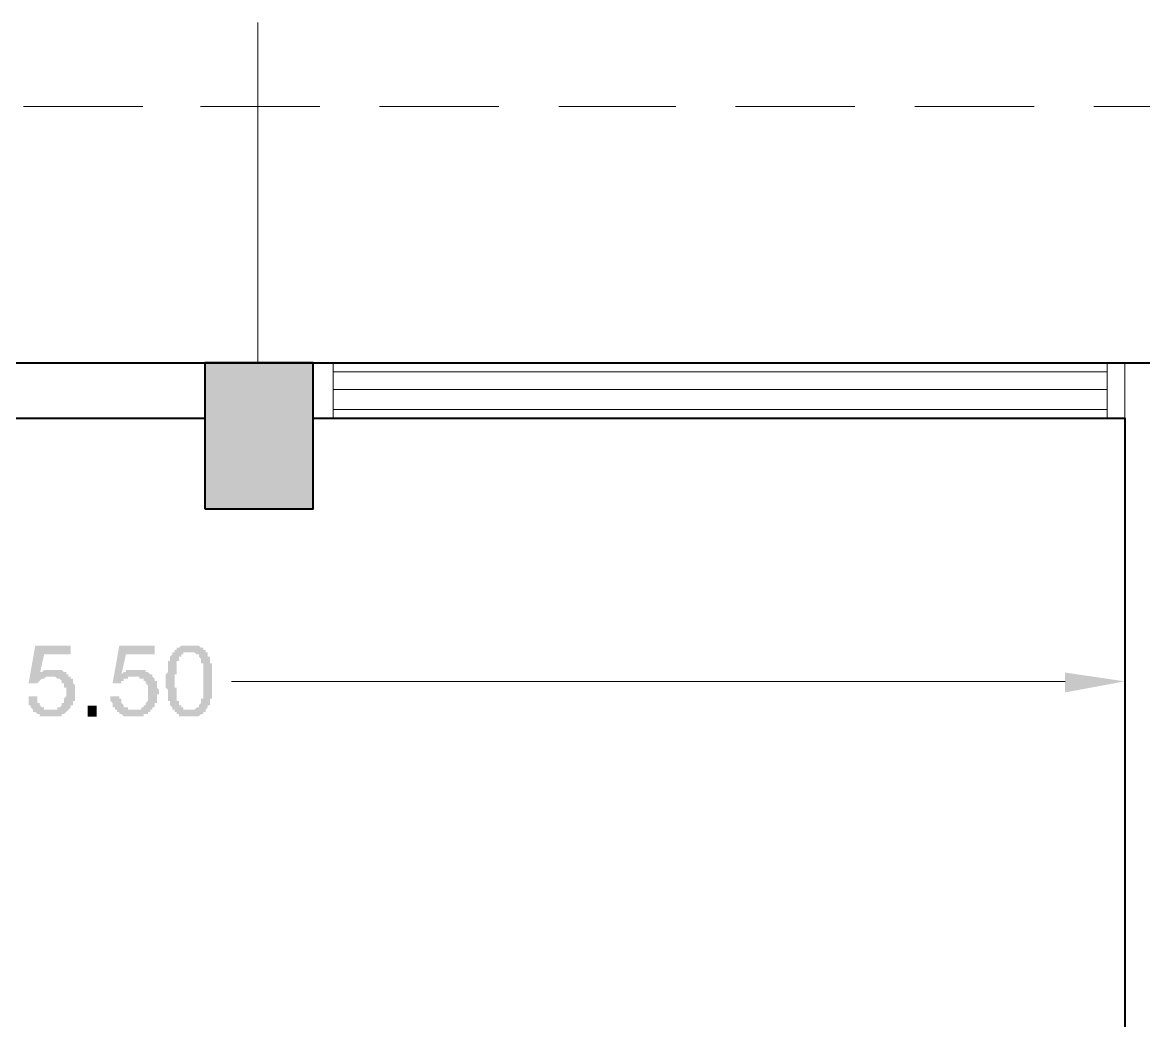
# Model space of a CAD drawing. Header units: inches. Extents: x -11 to 213, y -78 to 40.
# Drawn here: x 30.866 to 33.933, y 26.992 to 29.722 of the extents above; entities that cross this region are included whole.
import ezdxf

# ---------------------------------------------------------------- set-up
doc = ezdxf.new("R2010")
doc.units = ezdxf.units.IN
doc.header["$MEASUREMENT"] = 0
doc.layers.add('PDF_0', color=7, linetype='Continuous')

msp = doc.modelspace()

# ---------------------------------------------------------------- hatches: boundary and pattern name
at = {"layer": 'PDF_0'}
for points in [[(30.91356, 27.93897), (30.91356, 27.94502), (30.91961, 27.94502), (30.91961, 27.94502), (30.91961, 27.94502), (30.92566, 27.95107), (30.92566, 27.95107), (30.9317, 27.95107), (30.9317, 27.95107), (30.93775, 27.95107), (30.93775, 27.95107), (30.93775, 27.95107), (30.9438, 27.95107), (30.9438, 27.95107), (30.94985, 27.95107), (30.94985, 27.95107), (30.94985, 27.95107), (30.9559, 27.95107), (30.9559, 27.95107), (30.96194, 27.95107), (30.96194, 27.95107), (30.96799, 27.95107), (30.96799, 27.95107), (30.96799, 27.95107), (30.97404, 27.95107), (30.97404, 27.95107), (30.98009, 27.94502), (30.98009, 27.94502), (30.98009, 27.94502), (30.98614, 27.94502), (30.98614, 27.93897), (30.98614, 27.93897), (30.99218, 27.93897), (30.99218, 27.93897), (30.99218, 27.93293), (30.99823, 27.93293), (30.99823, 27.93293), (30.99823, 27.92688), (30.99823, 27.92688), (31.00428, 27.92688), (31.00428, 27.92083), (31.00428, 27.92083), (31.00428, 27.92083), (31.00428, 27.91478), (31.00428, 27.91478), (31.01033, 27.90874), (31.01033, 27.90874), (31.01033, 27.90269), (31.01033, 27.90269), (31.01033, 27.90269), (31.01033, 27.89664), (31.01033, 27.89664), (31.01033, 27.89059), (31.01033, 27.89059), (31.01033, 27.89059), (31.01033, 27.88454), (31.01033, 27.88454), (31.01033, 27.8785), (31.01033, 27.8785), (31.01033, 27.87245), (31.01033, 27.87245), (31.01033, 27.8664), (31.00428, 27.8664), (31.00428, 27.8664), (31.00428, 27.86035), (31.00428, 27.86035), (31.00428, 27.8543), (31.00428, 27.8543), (30.99823, 27.8543), (30.99823, 27.84826), (30.99823, 27.84826), (30.99823, 27.84826), (30.99218, 27.84221), (30.99218, 27.84221), (30.99218, 27.84221), (30.99218, 27.84221), (30.98614, 27.83616), (30.98614, 27.83616), (30.98614, 27.83616), (30.98009, 27.83011), (30.98009, 27.83011), (30.98009, 27.83011), (30.97404, 27.83011), (30.97404, 27.83011), (30.97404, 27.82406), (30.96799, 27.82406), (30.96799, 27.82406), (30.96194, 27.82406), (30.96194, 27.82406), (30.9559, 27.82406), (30.9559, 27.82406), (30.9559, 27.82406), (30.94985, 27.82406), (30.94985, 27.82406), (30.9438, 27.82406), (30.9438, 27.82406), (30.9438, 27.82406), (30.93775, 27.82406), (30.93775, 27.82406), (30.9317, 27.82406), (30.9317, 27.82406), (30.92566, 27.82406), (30.92566, 27.82406), (30.91961, 27.82406), (30.91961, 27.82406), (30.91961, 27.82406), (30.91356, 27.82406), (30.91356, 27.83011), (30.90751, 27.83011), (30.90751, 27.83011), (30.90751, 27.83011), (30.90147, 27.83616), (30.90147, 27.83616), (30.90147, 27.83616), (30.89542, 27.83616), (30.89542, 27.84221), (30.89542, 27.84221), (30.89542, 27.84221), (30.88937, 27.84826), (30.88937, 27.84826), (30.88937, 27.84826), (30.88937, 27.8543), (30.88332, 27.8543), (30.88332, 27.8543), (30.88332, 27.86035), (30.88332, 27.86035), (30.88332, 27.8664), (30.88332, 27.8664), (30.88332, 27.87245), (30.88332, 27.87245), (30.88332, 27.8785), (30.90751, 27.8785), (30.90751, 27.87245), (30.90751, 27.87245), (30.90751, 27.8664), (30.90751, 27.8664), (30.90751, 27.86035), (30.91356, 27.86035), (30.91356, 27.86035), (30.91356, 27.8543), (30.91356, 27.8543), (30.91356, 27.8543), (30.91961, 27.84826), (30.91961, 27.84826), (30.91961, 27.84826), (30.92566, 27.84826), (30.92566, 27.84826), (30.92566, 27.84221), (30.9317, 27.84221), (30.9317, 27.84221), (30.93775, 27.84221), (30.93775, 27.84221), (30.93775, 27.84221), (30.9438, 27.84221), (30.9438, 27.84221), (30.9438, 27.84221), (30.94985, 27.84221), (30.94985, 27.84221), (30.9559, 27.84221), (30.9559, 27.84221), (30.96194, 27.84221), (30.96194, 27.84221), (30.96194, 27.84826), (30.96799, 27.84826), (30.96799, 27.84826), (30.96799, 27.84826), (30.97404, 27.8543), (30.97404, 27.8543), (30.97404, 27.8543), (30.97404, 27.86035), (30.98009, 27.86035), (30.98009, 27.86035), (30.98009, 27.8664), (30.98009, 27.8664), (30.98009, 27.87245), (30.98009, 27.87245), (30.98614, 27.8785), (30.98614, 27.8785), (30.98614, 27.8785), (30.98614, 27.88454), (30.98614, 27.88454), (30.98614, 27.89059), (30.98614, 27.89059), (30.98614, 27.89664), (30.98614, 27.89664), (30.98614, 27.90269), (30.98009, 27.90269), (30.98009, 27.90269), (30.98009, 27.90874), (30.98009, 27.90874), (30.98009, 27.91478), (30.98009, 27.91478), (30.97404, 27.91478), (30.97404, 27.92083), (30.97404, 27.92083), (30.97404, 27.92083), (30.97404, 27.92083), (30.96799, 27.92688), (30.96799, 27.92688), (30.96194, 27.92688), (30.96194, 27.92688), (30.96194, 27.92688), (30.9559, 27.93293), (30.9559, 27.93293), (30.94985, 27.93293), (30.94985, 27.93293), (30.94985, 27.93293), (30.9438, 27.93293), (30.9438, 27.93293), (30.93775, 27.93293), (30.93775, 27.93293), (30.93775, 27.93293), (30.9317, 27.93293), (30.9317, 27.93293), (30.92566, 27.92688), (30.92566, 27.92688), (30.92566, 27.92688), (30.91961, 27.92688), (30.91961, 27.92688), (30.91356, 27.92083), (30.91356, 27.92083), (30.91356, 27.92083), (30.91356, 27.92083), (30.90751, 27.91478), (30.90751, 27.91478), (30.88332, 27.91478), (30.90147, 28.0176), (30.99823, 28.0176), (30.99823, 27.99341), (30.92566, 27.99341)], [(31.13734, 27.93897), (31.14339, 27.94502), (31.14339, 27.94502), (31.14944, 27.94502), (31.14944, 27.94502), (31.14944, 27.95107), (31.15549, 27.95107), (31.15549, 27.95107), (31.16154, 27.95107), (31.16154, 27.95107), (31.16758, 27.95107), (31.16758, 27.95107), (31.16758, 27.95107), (31.17363, 27.95107), (31.17363, 27.95107), (31.17968, 27.95107), (31.17968, 27.95107), (31.17968, 27.95107), (31.18573, 27.95107), (31.18573, 27.95107), (31.19178, 27.95107), (31.19178, 27.95107), (31.19782, 27.95107), (31.19782, 27.95107), (31.19782, 27.95107), (31.20387, 27.95107), (31.20387, 27.94502), (31.20992, 27.94502), (31.20992, 27.94502), (31.20992, 27.94502), (31.21597, 27.93897), (31.21597, 27.93897), (31.21597, 27.93897), (31.22202, 27.93897), (31.22202, 27.93293), (31.22202, 27.93293), (31.22202, 27.93293), (31.22806, 27.92688), (31.22806, 27.92688), (31.22806, 27.92688), (31.22806, 27.92083), (31.23411, 27.92083), (31.23411, 27.92083), (31.23411, 27.91478), (31.23411, 27.91478), (31.23411, 27.90874), (31.23411, 27.90874), (31.23411, 27.90269), (31.23411, 27.90269), (31.23411, 27.90269), (31.24016, 27.89664), (31.24016, 27.89664), (31.24016, 27.89059), (31.24016, 27.89059), (31.24016, 27.89059), (31.24016, 27.88454), (31.23411, 27.88454), (31.23411, 27.8785), (31.23411, 27.8785), (31.23411, 27.87245), (31.23411, 27.87245), (31.23411, 27.8664), (31.23411, 27.8664), (31.23411, 27.8664), (31.23411, 27.86035), (31.22806, 27.86035), (31.22806, 27.8543), (31.22806, 27.8543), (31.22806, 27.8543), (31.22806, 27.84826), (31.22202, 27.84826), (31.22202, 27.84826), (31.22202, 27.84221), (31.22202, 27.84221), (31.22202, 27.84221), (31.21597, 27.84221), (31.21597, 27.83616), (31.21597, 27.83616), (31.20992, 27.83616), (31.20992, 27.83011), (31.20992, 27.83011), (31.20387, 27.83011), (31.20387, 27.83011), (31.19782, 27.83011), (31.19782, 27.82406), (31.19782, 27.82406), (31.19178, 27.82406), (31.19178, 27.82406), (31.18573, 27.82406), (31.18573, 27.82406), (31.18573, 27.82406), (31.17968, 27.82406), (31.17968, 27.82406), (31.17363, 27.82406), (31.17363, 27.82406), (31.17363, 27.82406), (31.16758, 27.82406), (31.16758, 27.82406), (31.16154, 27.82406), (31.16154, 27.82406), (31.15549, 27.82406), (31.15549, 27.82406), (31.14944, 27.82406), (31.14944, 27.82406), (31.14944, 27.82406), (31.14339, 27.82406), (31.14339, 27.82406), (31.13734, 27.83011), (31.13734, 27.83011), (31.13734, 27.83011), (31.1313, 27.83011), (31.1313, 27.83616), (31.1313, 27.83616), (31.12525, 27.83616), (31.12525, 27.83616), (31.12525, 27.84221), (31.1192, 27.84221), (31.1192, 27.84221), (31.1192, 27.84826), (31.1192, 27.84826), (31.11315, 27.84826), (31.11315, 27.8543), (31.11315, 27.8543), (31.11315, 27.8543), (31.11315, 27.86035), (31.11315, 27.86035), (31.10711, 27.8664), (31.10711, 27.8664), (31.10711, 27.87245), (31.10711, 27.87245), (31.10711, 27.8785), (31.1313, 27.8785), (31.1313, 27.87245), (31.13734, 27.87245), (31.13734, 27.8664), (31.13734, 27.8664), (31.13734, 27.86035), (31.13734, 27.86035), (31.13734, 27.86035), (31.14339, 27.8543), (31.14339, 27.8543), (31.14339, 27.8543), (31.14339, 27.84826), (31.14339, 27.84826), (31.14944, 27.84826), (31.14944, 27.84826), (31.15549, 27.84826), (31.15549, 27.84221), (31.15549, 27.84221), (31.16154, 27.84221), (31.16154, 27.84221), (31.16758, 27.84221), (31.16758, 27.84221), (31.17363, 27.84221), (31.17363, 27.84221), (31.17363, 27.84221), (31.17363, 27.84221), (31.17968, 27.84221), (31.17968, 27.84221), (31.18573, 27.84221), (31.18573, 27.84221), (31.19178, 27.84221), (31.19178, 27.84826), (31.19178, 27.84826), (31.19782, 27.84826), (31.19782, 27.84826), (31.19782, 27.8543), (31.19782, 27.8543), (31.20387, 27.8543), (31.20387, 27.86035), (31.20387, 27.86035), (31.20387, 27.86035), (31.20992, 27.8664), (31.20992, 27.8664), (31.20992, 27.87245), (31.20992, 27.87245), (31.20992, 27.8785), (31.20992, 27.8785), (31.20992, 27.8785), (31.20992, 27.88454), (31.20992, 27.88454), (31.20992, 27.89059), (31.20992, 27.89059), (31.20992, 27.89664), (31.20992, 27.89664), (31.20992, 27.90269), (31.20992, 27.90269), (31.20992, 27.90269), (31.20992, 27.90874), (31.20992, 27.90874), (31.20387, 27.91478), (31.20387, 27.91478), (31.20387, 27.91478), (31.20387, 27.92083), (31.19782, 27.92083), (31.19782, 27.92083), (31.19782, 27.92083), (31.19782, 27.92688), (31.19178, 27.92688), (31.19178, 27.92688), (31.19178, 27.92688), (31.18573, 27.92688), (31.18573, 27.93293), (31.17968, 27.93293), (31.17968, 27.93293), (31.17968, 27.93293), (31.17363, 27.93293), (31.17363, 27.93293), (31.16758, 27.93293), (31.16758, 27.93293), (31.16758, 27.93293), (31.16154, 27.93293), (31.16154, 27.93293), (31.15549, 27.93293), (31.15549, 27.92688), (31.14944, 27.92688), (31.14944, 27.92688), (31.14944, 27.92688), (31.14339, 27.92688), (31.14339, 27.92083), (31.14339, 27.92083), (31.13734, 27.92083), (31.13734, 27.92083), (31.13734, 27.91478), (31.13734, 27.91478), (31.11315, 27.91478), (31.1313, 28.0176), (31.22806, 28.0176), (31.22806, 27.99341), (31.14944, 27.99341)]]:
    msp.add_hatch(color=256, dxfattribs=at).paths.add_polyline_path(points)
h = msp.add_hatch(color=256, dxfattribs=at)
h.paths.add_polyline_path([(31.32484, 28.0176), (31.32484, 28.0176), (31.33088, 28.0176), (31.33088, 28.0176), (31.33088, 28.0176), (31.33693, 28.0176), (31.33693, 28.0176), (31.33693, 28.0176), (31.34298, 28.0176), (31.34298, 28.0176), (31.34298, 28.0176), (31.34903, 28.0176), (31.34903, 28.0176), (31.34903, 28.0176), (31.35507, 28.01155), (31.35507, 28.01155), (31.35507, 28.01155), (31.35507, 28.01155), (31.36112, 28.01155), (31.36112, 28.0055), (31.36112, 28.0055), (31.36112, 28.0055), (31.36717, 28.0055), (31.36717, 27.99946), (31.36717, 27.99946), (31.36717, 27.99946), (31.37322, 27.99946), (31.37322, 27.99341), (31.37322, 27.99341), (31.37322, 27.99341), (31.37322, 27.98736), (31.37322, 27.98736), (31.37927, 27.98736), (31.37927, 27.98131), (31.37927, 27.98131), (31.37927, 27.98131), (31.37927, 27.97526), (31.37927, 27.97526), (31.37927, 27.96922), (31.38531, 27.96922), (31.38531, 27.96317), (31.38531, 27.96317), (31.38531, 27.96317), (31.38531, 27.95712), (31.38531, 27.95712), (31.38531, 27.95107), (31.38531, 27.95107), (31.38531, 27.94503), (31.38531, 27.94503), (31.38531, 27.93898), (31.38531, 27.93293), (31.38531, 27.93293), (31.38531, 27.92688), (31.38531, 27.92688), (31.38531, 27.92083), (31.38531, 27.92083), (31.38531, 27.91479), (31.38531, 27.91479), (31.38531, 27.90874), (31.38531, 27.90874), (31.38531, 27.90269), (31.38531, 27.90269), (31.38531, 27.89664), (31.38531, 27.89664), (31.38531, 27.89059), (31.38531, 27.89059), (31.38531, 27.88455), (31.38531, 27.88455), (31.38531, 27.8785), (31.38531, 27.8785), (31.38531, 27.87245), (31.38531, 27.87245), (31.37927, 27.87245), (31.37927, 27.8664), (31.37927, 27.8664), (31.37927, 27.86036), (31.37927, 27.86036), (31.37927, 27.86036), (31.37927, 27.85431), (31.37927, 27.85431), (31.37322, 27.85431), (31.37322, 27.84826), (31.37322, 27.84826), (31.37322, 27.84826), (31.37322, 27.84826), (31.36717, 27.84221), (31.36717, 27.84221), (31.36717, 27.84221), (31.36717, 27.83616), (31.36112, 27.83616), (31.36112, 27.83616), (31.36112, 27.83012), (31.35507, 27.83012), (31.35507, 27.83012), (31.35507, 27.83012), (31.34903, 27.82407), (31.34903, 27.82407), (31.34298, 27.82407), (31.34298, 27.82407), (31.34298, 27.82407), (31.33693, 27.82407), (31.33693, 27.82407), (31.33088, 27.82407), (31.33088, 27.82407), (31.32484, 27.82407), (31.32484, 27.82407), (31.32484, 27.82407), (31.31879, 27.82407), (31.31879, 27.82407), (31.31879, 27.82407), (31.31274, 27.82407), (31.31274, 27.82407), (31.31274, 27.82407), (31.30669, 27.82407), (31.30669, 27.82407), (31.30669, 27.82407), (31.30064, 27.82407), (31.30064, 27.82407), (31.30064, 27.82407), (31.2946, 27.82407), (31.2946, 27.83012), (31.2946, 27.83012), (31.2946, 27.83012), (31.28855, 27.83012), (31.28855, 27.83012), (31.28855, 27.83616), (31.28855, 27.83616), (31.2825, 27.83616), (31.2825, 27.83616), (31.2825, 27.83616), (31.2825, 27.84221), (31.27645, 27.84221), (31.27645, 27.84221), (31.27645, 27.84826), (31.27645, 27.84826), (31.27645, 27.84826), (31.2704, 27.85431), (31.2704, 27.85431), (31.2704, 27.85431), (31.2704, 27.86036), (31.2704, 27.86036), (31.2704, 27.86036), (31.2704, 27.8664), (31.26436, 27.8664), (31.26436, 27.87245), (31.26436, 27.87245), (31.26436, 27.8785), (31.26436, 27.8785), (31.26436, 27.8785), (31.26436, 27.88455), (31.26436, 27.88455), (31.26436, 27.89059), (31.26436, 27.89059), (31.26436, 27.89664), (31.26436, 27.89664), (31.25831, 27.90269), (31.25831, 27.90874), (31.25831, 27.90874), (31.25831, 27.91479), (31.25831, 27.91479), (31.25831, 27.92083), (31.25831, 27.92083), (31.25831, 27.92688), (31.25831, 27.92688), (31.25831, 27.93293), (31.25831, 27.93293), (31.25831, 27.93898), (31.25831, 27.93898), (31.26436, 27.94503), (31.26436, 27.94503), (31.26436, 27.95107), (31.26436, 27.95107), (31.26436, 27.95712), (31.26436, 27.95712), (31.26436, 27.96317), (31.26436, 27.96317), (31.26436, 27.96317), (31.26436, 27.96922), (31.26436, 27.96922), (31.26436, 27.97526), (31.2704, 27.97526), (31.2704, 27.97526), (31.2704, 27.98131), (31.2704, 27.98131), (31.2704, 27.98736), (31.2704, 27.98736), (31.2704, 27.98736), (31.27645, 27.99341), (31.27645, 27.99341), (31.27645, 27.99341), (31.27645, 27.99341), (31.27645, 27.99946), (31.2825, 27.99946), (31.2825, 27.99946), (31.2825, 28.0055), (31.28855, 28.0055), (31.28855, 28.0055), (31.28855, 28.01155), (31.28855, 28.01155), (31.2946, 28.01155), (31.2946, 28.01155), (31.30064, 28.0176), (31.30064, 28.0176), (31.30064, 28.0176), (31.30669, 28.0176), (31.30669, 28.0176), (31.31274, 28.0176), (31.31274, 28.0176), (31.31274, 28.0176), (31.31879, 28.0176), (31.31879, 28.0176), (31.32484, 28.0176), (31.32484, 28.0176)], flags=0)
h.paths.add_polyline_path([(31.32484, 27.84221), (31.32484, 27.84221), (31.33088, 27.84221), (31.33088, 27.84221), (31.33693, 27.84221), (31.33693, 27.84221), (31.33693, 27.84221), (31.34298, 27.84826), (31.34298, 27.84826), (31.34298, 27.84826), (31.34903, 27.84826), (31.34903, 27.85431), (31.34903, 27.85431), (31.34903, 27.85431), (31.35507, 27.86036), (31.35507, 27.86036), (31.35507, 27.86036), (31.35507, 27.86036), (31.35507, 27.8664), (31.35507, 27.8664), (31.35507, 27.8664), (31.35507, 27.87245), (31.36112, 27.87245), (31.36112, 27.87245), (31.36112, 27.8785), (31.36112, 27.8785), (31.36112, 27.88455), (31.36112, 27.88455), (31.36112, 27.89059), (31.36112, 27.89059), (31.36112, 27.89664), (31.36112, 27.89664), (31.36112, 27.90269), (31.36112, 27.90269), (31.36112, 27.90874), (31.36112, 27.90874), (31.36112, 27.91479), (31.36112, 27.91479), (31.36112, 27.92083), (31.36112, 27.92688), (31.36112, 27.92688), (31.36112, 27.93293), (31.36112, 27.93293), (31.36112, 27.93898), (31.36112, 27.93898), (31.36112, 27.94503), (31.36112, 27.94503), (31.36112, 27.95107), (31.36112, 27.95107), (31.36112, 27.95107), (31.36112, 27.95712), (31.36112, 27.95712), (31.36112, 27.96317), (31.36112, 27.96317), (31.36112, 27.96317), (31.36112, 27.96922), (31.36112, 27.96922), (31.35507, 27.96922), (31.35507, 27.97526), (31.35507, 27.97526), (31.35507, 27.98131), (31.35507, 27.98131), (31.35507, 27.98131), (31.34903, 27.98736), (31.34903, 27.98736), (31.34903, 27.98736), (31.34903, 27.99341), (31.34298, 27.99341), (31.34298, 27.99341), (31.34298, 27.99341), (31.33693, 27.99946), (31.33693, 27.99946), (31.33693, 27.99946), (31.33088, 27.99946), (31.33088, 27.99946), (31.32484, 27.99946), (31.32484, 27.99946), (31.31879, 27.99946), (31.31879, 27.99946), (31.31879, 27.99946), (31.31274, 27.99946), (31.31274, 27.99946), (31.30669, 27.99946), (31.30669, 27.99341), (31.30669, 27.99341), (31.30064, 27.99341), (31.30064, 27.99341), (31.30064, 27.98736), (31.30064, 27.98736), (31.2946, 27.98736), (31.2946, 27.98131), (31.2946, 27.98131), (31.2946, 27.98131), (31.2946, 27.97526), (31.2946, 27.97526), (31.2946, 27.97526), (31.28855, 27.97526), (31.28855, 27.96922), (31.28855, 27.96922), (31.28855, 27.96317), (31.28855, 27.96317), (31.28855, 27.96317), (31.28855, 27.95712), (31.28855, 27.95712), (31.28855, 27.95107), (31.28855, 27.95107), (31.28855, 27.94503), (31.28855, 27.94503), (31.28855, 27.93898), (31.2825, 27.93898), (31.2825, 27.93293), (31.2825, 27.93293), (31.2825, 27.92688), (31.2825, 27.92688), (31.2825, 27.92083), (31.2825, 27.91479), (31.2825, 27.91479), (31.2825, 27.90874), (31.2825, 27.90874), (31.2825, 27.90269), (31.28855, 27.90269), (31.28855, 27.89664), (31.28855, 27.89664), (31.28855, 27.89059), (31.28855, 27.89059), (31.28855, 27.89059), (31.28855, 27.88455), (31.28855, 27.88455), (31.28855, 27.8785), (31.28855, 27.8785), (31.28855, 27.8785), (31.28855, 27.87245), (31.28855, 27.87245), (31.28855, 27.87245), (31.28855, 27.8664), (31.2946, 27.8664), (31.2946, 27.86036), (31.2946, 27.86036), (31.2946, 27.86036), (31.2946, 27.85431), (31.30064, 27.85431), (31.30064, 27.85431), (31.30064, 27.84826), (31.30064, 27.84826), (31.30669, 27.84826), (31.30669, 27.84826), (31.30669, 27.84221), (31.31274, 27.84221), (31.31274, 27.84221), (31.31879, 27.84221), (31.31879, 27.84221), (31.31879, 27.84221), (31.32484, 27.84221)], flags=0)

# ---------------------------------------------------------------- linework, layer by layer
at = {"layer": 'PDF_0', "lineweight": 5}
for points in [[(31.51048, 28.79064), (31.51048, 29.72201)], [(33.71795, 27.91974), (31.43791, 27.91974)], [(33.88125, 27.83507), (33.88125, 27.78669)]]:
    msp.add_lwpolyline(points, dxfattribs=at)
at = {"layer": 'PDF_0', "lineweight": 20}
for points in [[(30.8694, 29.49219), (31.19599, 29.49219)], [(31.35323, 29.49219), (31.67982, 29.49219)], [(31.84311, 29.49219), (32.1697, 29.49219)], [(32.33299, 29.49219), (32.65353, 29.49219)], [(32.81682, 29.49219), (33.14341, 29.49219)], [(33.3067, 29.49219), (33.63328, 29.49219)], [(33.79658, 29.49219), (34.08687, 29.49219), (34.08687, 29.22003)], [(34.08687, 29.06279), (34.08687, 28.79064), (33.79658, 28.79064)], [(31.19599, 28.79064), (30.8694, 28.79064)], [(31.67982, 28.79064), (31.35323, 28.79064)], [(32.1697, 28.79064), (31.84311, 28.79064)], [(32.65353, 28.79064), (32.33299, 28.79064)], [(33.14341, 28.79064), (32.81682, 28.79064)], [(33.63328, 28.79064), (33.3067, 28.79064)]]:
    msp.add_lwpolyline(points, dxfattribs=at)
at = {"layer": 'PDF_0', "lineweight": 40}
for points in [[(11.87303, 15.79375), (-2.87168, 15.79375), (-2.87168, 28.79064), (37.12895, 28.79064), (37.12895, 15.79375), (21.68873, 15.79375)], [(26.04925, 28.63944), (31.36533, 28.63944)], [(31.66168, 28.63944), (33.88125, 28.63944), (33.88125, 23.38988), (31.71611, 23.38988)]]:
    msp.add_lwpolyline(points, dxfattribs=at)
msp.add_lwpolyline([(31.36533, 28.39148), (31.66168, 28.39148), (31.66168, 28.79064), (31.36533, 28.79064)], close=True, dxfattribs=at)
at = {"layer": 'PDF_0', "lineweight": 13}
for points in [[(31.66168, 28.79064), (31.66168, 28.63944)], [(31.71611, 28.79064), (31.71611, 28.63944)], [(31.71611, 28.76644), (33.83286, 28.76644)], [(33.83286, 28.79064), (33.83286, 28.63944)], [(33.88125, 28.79064), (33.88125, 28.63944)], [(31.71611, 28.71806), (33.83286, 28.71806)], [(31.71611, 28.66363), (33.83286, 28.66363)]]:
    msp.add_lwpolyline(points, dxfattribs=at)
at = {"layer": 'PDF_0', "color": 9, "true_color": 0x00007f}
for points in [[(31.66168, 28.79064), (31.36533, 28.79064), (31.66168, 28.39148)], [(31.36533, 28.79064), (31.66168, 28.39148), (31.36533, 28.39148)]]:
    msp.add_solid(points, dxfattribs=at)
at = {"layer": 'PDF_0'}
msp.add_solid([(33.71795, 27.94393), (33.71795, 27.8895), (33.88125, 27.91974)], dxfattribs=at)
at = {"layer": 'PDF_0', "lineweight": 5}
msp.add_solid([(31.06898, 27.82298), (31.04479, 27.82298), (31.06898, 27.85322), (31.04479, 27.85322)], dxfattribs=at)

doc.saveas('drawing.dxf')
